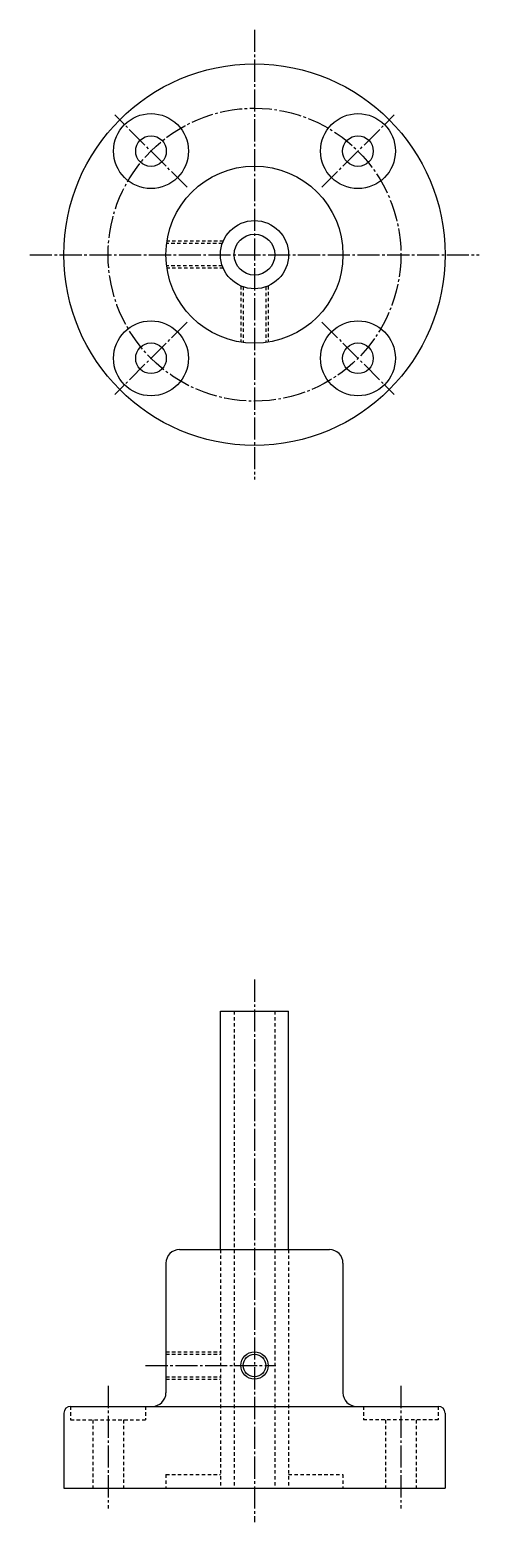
# Model space of a CAD drawing. Extents: x 21 to 332, y 20 to 344.
# Drawn here: x 266.2 to 332.2, y 125.4 to 344.4 of the extents above; entities outside this region: 2.
import ezdxf

# ---------------------------------------------------------------- set-up
doc = ezdxf.new("R2010")
doc.units = 0
doc.header["$LTSCALE"] = 0.25
doc.linetypes.add('CENTER', pattern=[17.5, 13, -1.5, 1.5, -1.5])
doc.linetypes.add('DASHED', pattern=[3.5, 2, -1.5])
doc.layers.get('0').update_dxf_attribs({"linetype": 'CONTINUOUS'})
doc.layers.add('CENTER', color=1, linetype='CENTER')
doc.styles.get("Standard").update_dxf_attribs({"font": 'txt', "bigfont": 'BIGFONT'})

msp = doc.modelspace()

# ---------------------------------------------------------------- linework, layer by layer
at = {"color": 3, "linetype": 'DASHED'}
for p, q in [((294.59, 313.37), (286.33, 313.37)), ((294.45, 313.02), (286.28, 313.02)), ((294.45, 309.72), (286.28, 309.72)), ((294.59, 309.37), (286.33, 309.37)), ((297.17, 306.78), (297.17, 298.52)), ((297.52, 306.65), (297.52, 298.47)), ((300.82, 306.65), (300.82, 298.47)), ((301.17, 306.78), (301.17, 298.52)), ((296.17, 200.35), (296.17, 130.35)), ((302.17, 200.35), (302.17, 130.35)), ((294.17, 165.35), (294.17, 130.35)), ((304.17, 165.35), (304.17, 130.35)), ((286.17, 150.35), (294.17, 150.35)), ((286.17, 150), (294.17, 150)), ((286.17, 146.7), (294.17, 146.7)), ((286.17, 146.35), (294.17, 146.35)), ((272.17, 142.35), (272.17, 140.35)), ((272.17, 140.35), (283.17, 140.35)), ((275.42, 140.35), (275.42, 130.35)), ((279.92, 140.35), (279.92, 130.35)), ((283.17, 142.35), (283.17, 140.35)), ((315.17, 142.35), (315.17, 140.35)), ((326.17, 140.35), (315.17, 140.35)), ((318.42, 140.35), (318.42, 130.35)), ((322.92, 140.35), (322.92, 130.35)), ((326.17, 142.35), (326.17, 140.35)), ((286.17, 132.35), (294.17, 132.35)), ((286.17, 132.35), (286.17, 130.35)), ((304.17, 132.35), (312.17, 132.35)), ((312.17, 132.35), (312.17, 130.35))]:
    msp.add_line(p, q, dxfattribs=at)
for p, q in [((294.17, 200.35), (304.17, 200.35)), ((294.17, 165.35), (294.17, 200.35)), ((304.17, 165.35), (304.17, 200.35)), ((288.17, 165.35), (310.17, 165.35)), ((293.67, 165.35), (293.67, 165.35)), ((299.17, 165.35), (299.17, 165.35)), ((286.17, 163.35), (286.17, 144.35)), ((312.17, 163.35), (312.17, 144.35)), ((271.17, 141.35), (271.17, 130.35)), ((272.17, 142.35), (326.17, 142.35)), ((327.17, 141.35), (327.17, 130.35)), ((271.17, 130.35), (327.17, 130.35))]:
    msp.add_line(p, q)
for centre, radius in [((299.17, 311.37), 28), ((283.97, 326.57), 5.5), ((314.37, 326.57), 5.5), ((283.97, 326.57), 2.25), ((314.37, 326.57), 2.25), ((299.17, 311.37), 13), ((299.17, 311.37), 5), ((299.17, 311.37), 3), ((283.97, 296.16), 5.5), ((314.37, 296.16), 5.5), ((283.97, 296.16), 2.25), ((314.37, 296.16), 2.25), ((299.17, 148.35), 1.65)]:
    msp.add_circle(centre, radius)
at = {"color": 3}
msp.add_circle((299.17, 148.35), 2, dxfattribs=at)
for centre, radius, start, end in [((288.17, 163.35), 2, 90, 180), ((310.17, 163.35), 2, 0, 90), ((284.17, 144.35), 2, 270, 0), ((314.17, 144.35), 2, 180, 270), ((272.17, 141.35), 1, 90, 180), ((326.17, 141.35), 1, 0, 90)]:
    msp.add_arc(centre, radius, start, end)
at = {"layer": 'CENTER', "color": 1, "linetype": 'CENTER'}
for p, q in [((299.17, 344.37), (299.17, 278.37)), ((289.27, 321.27), (278.67, 331.87)), ((309.07, 321.27), (319.68, 331.87)), ((266.17, 311.37), (332.17, 311.37)), ((289.27, 301.47), (278.67, 290.86)), ((309.07, 301.47), (319.68, 290.86)), ((299.17, 204.97), (299.17, 125.35)), ((283.17, 148.35), (302.31, 148.35)), ((277.67, 145.35), (277.67, 127.35)), ((320.67, 145.35), (320.67, 127.35))]:
    msp.add_line(p, q, dxfattribs=at)
msp.add_circle((299.17, 311.37), 21.5, dxfattribs=at)

# ---------------------------------------------------------------- texts
for s, p in [('MCSTA 10-70', (20, 50)), ('MCSTA10', (20, 20))]:
    msp.add_text(s, height=8).set_placement(p)

doc.saveas('drawing.dxf')
